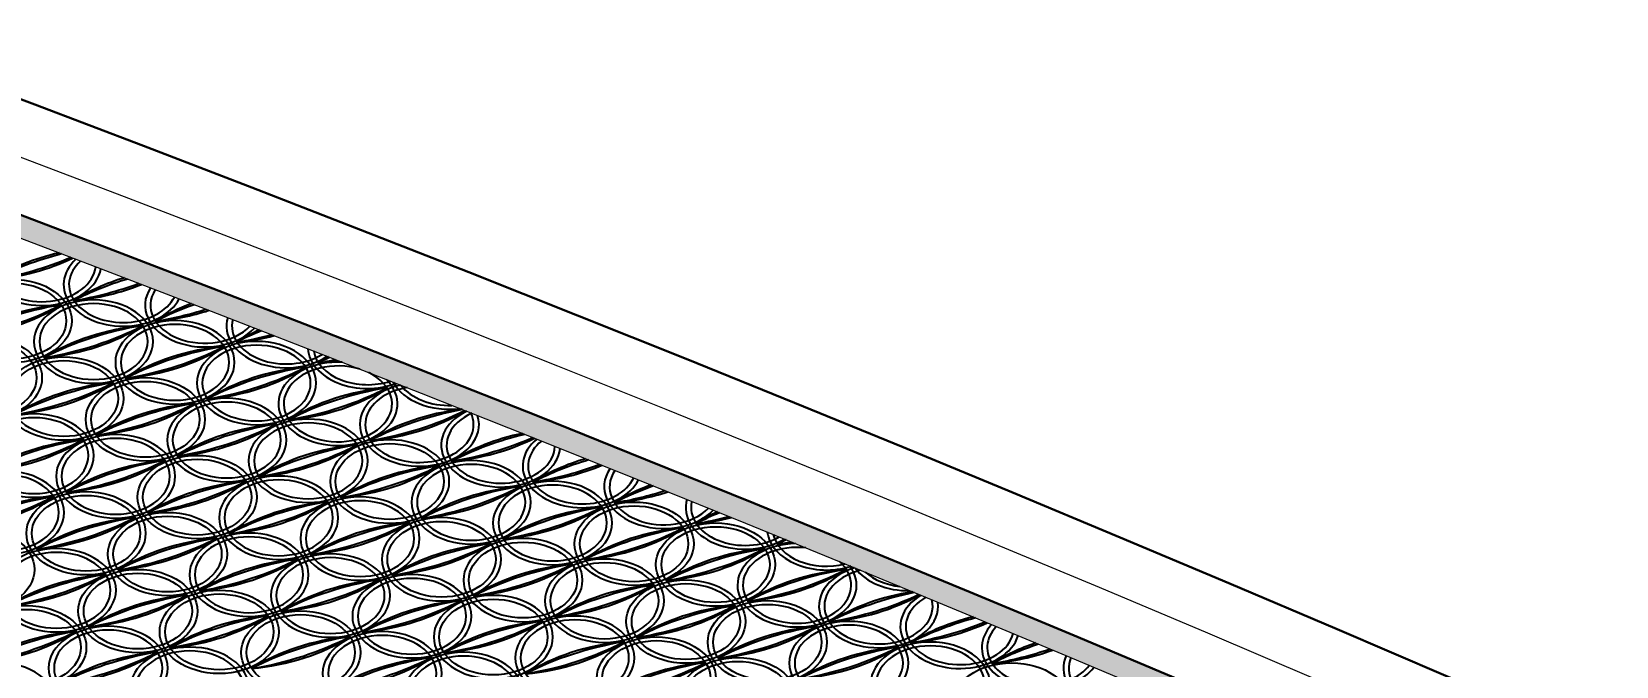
# Model space of a CAD drawing. Extents: x -2611510 to 954358, y -247163 to 181535.
# Drawn here: x 364430 to 379053, y 49138 to 54997 of the extents above; entities that cross this region are included whole.
import ezdxf

# ---------------------------------------------------------------- set-up
doc = ezdxf.new("R2010")
doc.units = 0
doc.linetypes.add('CENTER', pattern=[2, 1.25, -0.25, 0.25, -0.25])
doc.layers.get('Defpoints').update_dxf_attribs({"color": 8})
for name, color, linetype, lineweight in [('标注', 3, 'Continuous', 18), ('桥 中心线', 5, 'CENTER', 15), ('桥 构造粗实', 1, 'Continuous', 30)]:
    doc.layers.add(name, color=color, linetype=linetype, lineweight=lineweight)
doc.styles.add('仿宋字', font='仿宋_GB2312.TTF', dxfattribs={"width": 0.7})
doc.dimstyles.new('750', dxfattribs={"dimscale": 0, "dimtxt": 2.5, "dimasz": 1, "dimexe": 1, "dimexo": 1, "dimgap": 0, "dimtad": 0, "dimdec": 0, "dimlfac": 0.1, "dimrnd": 0.1, "dimzin": 12, "dimdsep": 46, "dimtxsty": '仿宋字', "dimblk": 'OBLIQUE', "dimcen": -1, "dimclrd": 256, "dimclre": 256, "dimclrt": 256, "dimadec": 4, "dimazin": 0, "dimtp": 2, "dimtm": 3, "dimtfac": 0.5, "dimtdec": 0, "dimtmove": 2, "dimatfit": 3, "dimldrblk": 'OBLIQUE', "dimfxl": 3, "dimfxlon": 1, "dimtvp": 0.7, "dimtolj": 1, "dimtzin": 12, "dimarcsym": 0})

# ---------------------------------------------------------------- blocks, each defined once
blk = doc.blocks.new('_Oblique')
at = {"color": 0, "linetype": 'ByBlock', "lineweight": -2}
blk.add_line((-0.5, -0.5), (0.5, 0.5), dxfattribs=at)
blk = doc.blocks.new('*D179')
at = {"layer": 'Defpoints', "color": 0}
for p in [(374282, 73637), (374282, 37143), (372282, 36664)]:
    blk.add_point(p, dxfattribs=at)
at = {"layer": '标注', "lineweight": -2}
for p, q in [((372282, 71637), (372282, 74637)), ((374282, 71637), (374282, 74637)), ((372282, 73637), (374282, 73637))]:
    blk.add_line(p, q, dxfattribs=at)
at = {"layer": '标注', "lineweight": -2, "xscale": 1000.0000020837, "yscale": 1000.0000020837, "zscale": 1000.0000020837, "rotation": 180}
blk.add_blockref('_Oblique', (372282, 73637), dxfattribs=at)
at = {"layer": '标注', "lineweight": -2, "xscale": 1000.0000020837, "yscale": 1000.0000020837, "zscale": 1000.0000020837}
blk.add_blockref('_Oblique', (374282, 73637), dxfattribs=at)
at = {"layer": '标注', "insert": (373282, 75826), "char_height": 2500, "attachment_point": 5, "style": '仿宋字'}
blk.add_mtext('\\A1;200', dxfattribs=at)
blk = doc.blocks.new('*D187')
at = {"layer": 'Defpoints', "color": 0}
for p in [(372282, 73637), (353282, 39578), (372282, 36664)]:
    blk.add_point(p, dxfattribs=at)
at = {"layer": '标注', "lineweight": -2}
for p, q in [((353282, 71637), (353282, 74637)), ((372282, 71637), (372282, 74637)), ((353282, 73637), (372282, 73637))]:
    blk.add_line(p, q, dxfattribs=at)
at = {"layer": '标注', "lineweight": -2, "xscale": 1000.0000020837, "yscale": 1000.0000020837, "zscale": 1000.0000020837, "rotation": 180}
blk.add_blockref('_Oblique', (353282, 73637), dxfattribs=at)
at = {"layer": '标注', "lineweight": -2, "xscale": 1000.0000020837, "yscale": 1000.0000020837, "zscale": 1000.0000020837}
blk.add_blockref('_Oblique', (372282, 73637), dxfattribs=at)
at = {"layer": '标注', "insert": (362782, 75302), "char_height": 2500, "attachment_point": 5, "style": '仿宋字'}
blk.add_mtext('\\A1;1900', dxfattribs=at)
blk = doc.blocks.new('2121212')
at = {"color": 8}
for centre, major_axis, start_param, end_param in [((-9447, 13814), (550, 0), 2.26446, 6.164335), ((-9447, 13814), (500, 0), 2.224264, 6.204904), ((-8761, 12785), (-1697, 0), -1.256739, -0.835323), ((-8409, 12256), (-2505, 0), -1.223755, -0.933532), ((-10484, 15371), (-2505, 0), 1.806196, 2.118738), ((-10132, 14842), (-1697, 0), 1.707987, 2.179181), ((-8695, 13622), (-550, 0), 5.630011, 9.075133), ((-8695, 13622), (-500, 0), 5.614328, 9.09054), ((-8010, 12594), (1697, 0), 1.978232, 2.30627), ((-7657, 12065), (-2505, 0), -1.161386, -0.933532), ((-9732, 15180), (2505, 0), -1.335396, -1.079422), ((-9380, 14651), (1697, 0), -1.433605, -1.043715), ((-8968, 13096), (-550, 0), 3.141593, 9.424778), ((-7943, 13431), (-550, 0), 5.850878, 8.84813), ((-7943, 13431), (-500, 0), 5.857893, 8.841136), ((-9035, 12259), (-1697, 0), -1.433605, -0.835323), ((-8683, 11730), (-2505, 0), -1.335396, -0.933532), ((-10405, 14316), (1697, 0), -1.433605, -0.835323), ((-10758, 14845), (-2505, 0), 1.806196, 2.208061), ((-8968, 13096), (-500, 0), 3.141593, 9.424778), ((-7258, 12402), (1697, 0), 2.066511, 2.30627), ((-6906, 11873), (-2505, 0), -1.101091, -0.933532), ((-8980, 14988), (2505, 0), -1.335396, -1.138796), ((-8628, 14459), (1697, 0), -1.433605, -1.13019), ((-7191, 13239), (-550, 0), 6.07925, 8.613783), ((-8283, 12067), (1697, 0), 1.707987, 2.30627), ((-7931, 11539), (-2505, 0), -1.335396, -0.933532), ((-9654, 14125), (-1697, 0), 1.707987, 2.30627), ((-10006, 14653), (-2505, 0), 1.806196, 2.208061), ((-8217, 12904), (-550, 0), 3.141593, 9.424778), ((-8217, 12904), (-500, 0), 3.141593, 9.424778), ((-7191, 13239), (500, 0), 2.969068, 5.441137), ((-6506, 12211), (1697, 0), 2.151741, 2.30627), ((-6154, 11682), (-2505, 0), -1.041934, -0.933532), ((-7531, 11876), (1697, 0), 1.707987, 2.30627), ((-7179, 11347), (-2505, 0), -1.335396, -0.933532), ((-8902, 13933), (-1697, 0), 1.707987, 2.30627), ((-9254, 14462), (2505, 0), -1.335396, -0.933532), ((-7465, 12713), (-550, 0), 3.141593, 9.424778), ((-7465, 12713), (-500, 0), 3.141593, 9.424778), ((-8229, 14796), (-2505, 0), 1.806196, 1.939089), ((-7876, 14268), (1697, 0), -1.433605, -1.224787), ((-6440, 13048), (-550, 0), 6.3312, 8.354657), ((-6713, 12521), (-550, 0), 4.63987, 10.045471), ((-6713, 12521), (500, 0), 1.151257, 7.250899), ((-6440, 13048), (500, 0), 3.252938, 5.149217), ((-5754, 12019), (1697, 0), 2.234193, 2.30627), ((-5402, 11490), (-2505, 0), -0.984201, -0.933532), ((-7477, 14605), (2505, 0), -1.335396, -1.270389), ((-7125, 14076), (-1697, 0), 1.707987, 1.81262), ((-6780, 11684), (1697, 0), 1.707987, 2.30627), ((-6427, 11156), (-2505, 0), -1.335396, -0.933532), ((-8150, 13741), (-1697, 0), 1.707987, 2.30627), ((-8502, 14270), (-2505, 0), 1.806196, 2.208061), ((-8557, 11541), (1697, 0), 1.707987, 2.30627), ((-8205, 11012), (-2505, 0), -1.335396, -0.933532), ((-9927, 13598), (1697, 0), -1.433605, -0.835323), ((-10279, 14127), (-2505, 0), 1.806196, 2.208061), ((-6028, 11493), (1697, 0), 1.707987, 2.30627), ((-5676, 10964), (-2505, 0), -1.335396, -0.933532), ((-7398, 13550), (1697, 0), -1.433605, -0.835323), ((-7751, 14079), (2505, 0), -1.335396, -0.933532), ((-5961, 12330), (-550, 0), 5.037253, 9.641579), ((-5961, 12330), (-500, 0), 4.942755, 9.735651), ((-5688, 12856), (-550, 0), 6.643128, 8.037037), ((-5688, 12856), (-500, 0), 6.772207, 7.907734), ((-7805, 11350), (-1697, 0), -1.433605, -0.835323), ((-7453, 10821), (-2505, 0), -1.335396, -0.933532), ((-9175, 13407), (-1697, 0), 1.707987, 2.30627), ((-9528, 13936), (-2505, 0), 1.806196, 2.208061), ((-7739, 12187), (-550, 0), 3.141593, 9.424778), ((-7739, 12187), (-500, 0), 3.141593, 9.424778), ((-5276, 11301), (1697, 0), 1.74539, 2.30627), ((-4924, 10772), (-2505, 0), -1.312578, -0.933532), ((-6999, 13887), (2505, 0), -1.335396, -0.950844), ((-6647, 13358), (-1697, 0), 1.707987, 2.281652), ((-5210, 12138), (550, 0), 2.184179, 6.206131), ((-5210, 12138), (500, 0), 2.136341, 6.25416), ((-9516, 12043), (-550, 0), 3.141593, 9.424778), ((-9516, 12043), (-500, 0), 3.141593, 9.424778), ((-7053, 11158), (1697, 0), 1.707987, 2.30627), ((-6701, 10629), (-2505, 0), -1.335396, -0.933532), ((-8424, 13215), (1697, 0), -1.433605, -0.835323), ((-8776, 13744), (2505, 0), -1.335396, -0.933532), ((-6987, 11995), (-550, 0), 3.141593, 9.424778), ((-6987, 11995), (-500, 0), 3.141593, 9.424778), ((-8830, 11015), (1697, 0), 1.707987, 2.30627), ((-8478, 10486), (-2505, 0), -1.335396, -0.933532), ((-10201, 13072), (-1697, 0), 1.707987, 2.30627), ((-10553, 13601), (2505, 0), -1.335396, -0.933532), ((-8764, 11852), (-550, 0), 3.141593, 9.424778), ((-8764, 11852), (-500, 0), 3.141593, 9.424778), ((-6302, 10967), (1697, 0), 1.707987, 2.30627), ((-5949, 10438), (-2505, 0), -1.335396, -0.933532), ((-7672, 13024), (-1697, 0), 1.707987, 2.30627), ((-8024, 13553), (-2505, 0), 1.806196, 2.208061), ((-6235, 11804), (-550, 0), 3.141593, 9.424778), ((-4524, 11110), (-1697, 0), -1.281099, -0.835323), ((-4172, 10581), (2505, 0), 1.90215, 2.208061), ((-6247, 13696), (-2505, 0), 1.806196, 2.131393), ((-5895, 13167), (-1697, 0), 1.707987, 2.197006), ((-4458, 11947), (550, 0), 2.439312, 5.944966), ((-4458, 11947), (500, 0), 2.420868, 5.963503), ((-8079, 10823), (-1697, 0), -1.433605, -0.835323), ((-7726, 10295), (-2505, 0), -1.335396, -0.933532), ((-9449, 12881), (1697, 0), -1.433605, -0.835323), ((-9801, 13409), (-2505, 0), 1.806196, 2.208061), ((-5483, 11612), (-550, 0), 3.141593, 9.424778), ((-3773, 10918), (-1697, 0), -1.175579, -0.835323), ((-3420, 10389), (-2505, 0), -1.169356, -0.933532), ((-9789, 11517), (-550, 0), 3.141593, 9.424778), ((-9789, 11517), (-500, 0), 3.141593, 9.424778), ((-7260, 11469), (-550, 0), 3.141593, 9.424778), ((-5550, 10775), (1697, 0), 1.707987, 2.30627), ((-5198, 10246), (-2505, 0), -1.335396, -0.933532), ((-6920, 12832), (-1697, 0), 1.707987, 2.30627), ((-7272, 13361), (-2505, 0), 1.806196, 2.208061), ((-5483, 11612), (-500, 0), 3.141593, 9.424778), ((-5495, 13504), (-2505, 0), 1.806196, 2.068667), ((-5143, 12975), (-1697, 0), 1.707987, 2.106935), ((-3706, 11755), (550, 0), 2.68808, 5.689798), ((-3706, 11755), (500, 0), 2.694761, 5.682909), ((-7327, 10632), (1697, 0), 1.707987, 2.30627), ((-6975, 10103), (-2505, 0), -1.335396, -0.933532), ((-8697, 12689), (-1697, 0), 1.707987, 2.30627), ((-9050, 13218), (-2505, 0), 1.806196, 2.208061), ((-7260, 11469), (-500, 0), 3.141593, 9.424778), ((-4798, 10583), (1697, 0), 1.707987, 2.30627), ((-4446, 10055), (-2505, 0), -1.335396, -0.933532), ((-6168, 12641), (-1697, 0), 1.707987, 2.30627), ((-6521, 13169), (2505, 0), -1.335396, -0.933532), ((-4732, 11421), (-550, 0), 3.141593, 9.424778), ((-4732, 11421), (-500, 0), 3.141593, 9.424778), ((-3021, 10727), (1697, 0), 2.064225, 2.30627), ((-2669, 10198), (-2505, 0), -1.102358, -0.933532), ((-4744, 13313), (2505, 0), -1.335396, -1.138817), ((-4391, 12784), (-1697, 0), 1.707987, 2.010978), ((-9104, 10489), (1697, 0), 1.707987, 2.30627), ((-8752, 9960), (-2505, 0), -1.335396, -0.933532), ((-10474, 12546), (-1697, 0), 1.707987, 2.30627), ((-10827, 13075), (2505, 0), -1.335396, -0.933532), ((-6575, 10440), (1697, 0), 1.707987, 2.30627), ((-6223, 9912), (-2505, 0), -1.335396, -0.933532), ((-7946, 12497), (1697, 0), -1.433605, -0.835323), ((-8298, 13026), (2505, 0), -1.335396, -0.933532), ((-6509, 11277), (-550, 0), 3.141593, 9.424778), ((-6509, 11277), (-500, 0), 3.141593, 9.424778), ((-4046, 10392), (1697, 0), 1.707987, 2.30627), ((-3694, 9863), (-2505, 0), -1.335396, -0.933532), ((-5417, 12449), (-1697, 0), 1.707987, 2.30627), ((-5769, 12978), (2505, 0), -1.335396, -0.933532), ((-2954, 11564), (-550, 0), 6.087206, 8.568036), ((-2954, 11564), (-500, 0), 6.121513, 8.533831), ((-8352, 10297), (1697, 0), 1.707987, 2.30627), ((-8000, 9768), (-2505, 0), -1.335396, -0.933532), ((-9723, 12354), (-1697, 0), 1.707987, 2.30627), ((-10075, 12883), (-2505, 0), 1.806196, 2.208061), ((-5823, 10249), (-1697, 0), -1.433605, -0.835323), ((-5471, 9720), (2505, 0), 1.806196, 2.208061), ((-7194, 12306), (1697, 0), -1.433605, -0.835323), ((-7546, 12835), (2505, 0), -1.335396, -0.933532), ((-5757, 11086), (-550, 0), 3.141593, 9.424778), ((-2269, 10535), (1697, 0), 2.158391, 2.30627), ((-1917, 10006), (-2505, 0), -1.037121, -0.933532), ((-3992, 13121), (-2505, 0), 1.806196, 1.932746), ((-3640, 12592), (-1697, 0), 1.707987, 1.906844), ((-7601, 10106), (-1697, 0), -1.433605, -0.835323), ((-7248, 9577), (-2505, 0), -1.335396, -0.933532), ((-8971, 12163), (1697, 0), -1.433605, -0.835323), ((-9323, 12692), (-2505, 0), 1.806196, 2.208061), ((-7534, 10943), (-550, 0), 3.141593, 9.424778), ((-7534, 10943), (-500, 0), 3.141593, 9.424778), ((-5005, 10894), (-550, 0), 3.141593, 9.424778), ((-3295, 10200), (-1697, 0), -1.433605, -0.835323), ((-2942, 9672), (-2505, 0), -1.335396, -0.933532), ((-4665, 12258), (-1697, 0), 1.707987, 2.30627), ((-5017, 12786), (-2505, 0), 1.806196, 2.208061), ((-2203, 11372), (550, 0), 3.234044, 5.132722), ((-2203, 11372), (500, 0), 3.307662, 5.059105), ((-1517, 10344), (-1697, 0), -0.892054, -0.835323), ((-1165, 9815), (-2505, 0), -0.973351, -0.933532), ((-9311, 10800), (-550, 0), 3.141593, 9.424778), ((-9311, 10800), (-500, 0), 3.141593, 9.424778), ((-6782, 10751), (-550, 0), 3.141593, 9.424778), ((-5072, 10057), (1697, 0), 1.707987, 2.30627), ((-4719, 9528), (-2505, 0), -1.335396, -0.933532), ((-6442, 12114), (1697, 0), -1.433605, -0.835323), ((-6794, 12643), (-2505, 0), 1.806196, 2.208061), ((-2543, 10009), (-1697, 0), -1.433605, -0.835323), ((-2191, 9480), (-2505, 0), -1.335396, -0.933532), ((-3913, 12066), (-1697, 0), 1.707987, 2.30627), ((-4265, 12595), (2505, 0), -1.335396, -0.933532), ((-2476, 10846), (-550, 0), 4.740392, 9.90956), ((-2476, 10846), (-500, 0), 4.549501, 10.100451), ((-3240, 12930), (-2505, 0), 1.806196, 1.857283), ((-2888, 12401), (1697, 0), -1.433605, -1.351142), ((-6849, 9914), (-1697, 0), -1.433605, -0.835323), ((-6497, 9385), (-2505, 0), -1.335396, -0.933532), ((-8219, 11971), (-1697, 0), 1.707987, 2.30627), ((-8571, 12500), (-2505, 0), 1.806196, 2.208061), ((-6782, 10751), (-500, 0), 3.141593, 9.424778), ((-4320, 9866), (1697, 0), 1.707987, 2.30627), ((-3968, 9337), (-2505, 0), -1.335396, -0.933532), ((-5690, 11923), (-1697, 0), 1.707987, 2.30627), ((-6043, 12452), (2505, 0), -1.335396, -0.933532), ((-4253, 10703), (-550, 0), 3.141593, 9.424778), ((-4253, 10703), (-500, 0), 3.141593, 9.424778), ((-1791, 9817), (1697, 0), 1.707987, 2.30627), ((-1439, 9289), (-2505, 0), -1.335396, -0.933532), ((-3161, 11875), (1697, 0), -1.433605, -0.835323), ((-3514, 12403), (-2505, 0), 1.806196, 2.208061), ((-1724, 10654), (550, 0), 1.983456, 6.374575), ((-1724, 10654), (500, 0), 1.909294, 6.448737), ((-1451, 11181), (-550, 0), 6.756387, 7.884829), ((-8626, 9771), (1697, 0), 1.707987, 2.30627), ((-8274, 9242), (-2505, 0), -1.335396, -0.933532), ((-9996, 11828), (-1697, 0), 1.707987, 2.30627), ((-10349, 12357), (2505, 0), -1.335396, -0.933532), ((-6097, 9723), (1697, 0), 1.707987, 2.30627), ((-5745, 9194), (-2505, 0), -1.335396, -0.933532), ((-7467, 11780), (-1697, 0), 1.707987, 2.30627), ((-7820, 12309), (2505, 0), -1.335396, -0.933532), ((-6030, 10560), (-550, 0), 3.141593, 9.424778), ((-6030, 10560), (-500, 0), 3.141593, 9.424778), ((-3568, 9674), (-1697, 0), -1.433605, -0.835323), ((-3216, 9145), (2505, 0), 1.806196, 2.208061), ((-4939, 11731), (-1697, 0), 1.707987, 2.30627), ((-5291, 12260), (2505, 0), -1.335396, -0.933532), ((-1451, 11181), (-500, 0), 6.942883, 7.698334), ((-7874, 9579), (1697, 0), 1.707987, 2.30627), ((-7522, 9051), (-2505, 0), -1.335396, -0.933532), ((-9245, 11637), (-1697, 0), 1.707987, 2.30627), ((-9597, 12165), (-2505, 0), 1.806196, 2.208061), ((-5345, 9531), (1697, 0), 1.707987, 2.30627), ((-4993, 9002), (-2505, 0), -1.335396, -0.933532), ((-6716, 11588), (-1697, 0), 1.707987, 2.30627), ((-7068, 12117), (-2505, 0), 1.806196, 2.208061), ((-5279, 10368), (-550, 0), 3.141593, 9.424778), ((-1039, 9626), (-1697, 0), -1.351747, -0.835323), ((-687, 9097), (-2505, 0), -1.284653, -0.933532), ((-2762, 12212), (-2505, 0), 1.806196, 2.168425), ((-2410, 11683), (-1697, 0), 1.707987, 2.249775), ((-973, 10463), (550, 0), 2.284245, 6.068741), ((-973, 10463), (500, 0), 2.250467, 6.10244), ((-7122, 9388), (1697, 0), 1.707987, 2.30627), ((-6770, 8859), (-2505, 0), -1.335396, -0.933532), ((-8493, 11445), (1697, 0), -1.433605, -0.835323), ((-8845, 11974), (-2505, 0), 1.806196, 2.208061), ((-4527, 10177), (-550, 0), 3.141593, 9.424778), ((-2816, 9483), (1697, 0), 1.707987, 2.30627), ((-2464, 8954), (-2505, 0), -1.335396, -0.933532), ((-4187, 11540), (-1697, 0), 1.707987, 2.30627), ((-4539, 12069), (-2505, 0), 1.806196, 2.208061), ((-288, 9434), (1697, 0), 1.909406, 2.30627), ((65, 8906), (-2505, 0), -1.206958, -0.933532), ((-8900, 9245), (1697, 0), 1.707987, 2.30627), ((-8547, 8716), (-2505, 0), -1.335396, -0.933532), ((-10270, 11302), (1697, 0), -1.433605, -0.835323), ((-10622, 11831), (-2505, 0), 1.806196, 2.208061), ((-8833, 10082), (-550, 0), 3.141593, 9.424778), ((-8833, 10082), (-500, 0), 3.141593, 9.424778), ((-6304, 10033), (-550, 0), 3.141593, 9.424778), ((-6304, 10033), (-500, 0), 3.141593, 9.424778), ((-4594, 9340), (1697, 0), 1.707987, 2.30627), ((-4241, 8811), (-2505, 0), -1.335396, -0.933532), ((-5964, 11397), (1697, 0), -1.433605, -0.835323), ((-6316, 11925), (2505, 0), -1.335396, -0.933532), ((-4527, 10177), (-500, 0), 3.141593, 9.424778), ((-2065, 9291), (1697, 0), 1.707987, 2.30627), ((-1712, 8762), (-2505, 0), -1.335396, -0.933532), ((-3435, 11348), (-1697, 0), 1.707987, 2.30627), ((-3787, 11877), (2505, 0), -1.335396, -0.933532), ((-1998, 10128), (-550, 0), 3.141593, 9.424778), ((-1998, 10128), (-500, 0), 3.141593, 9.424778), ((-2010, 12020), (2505, 0), -1.335396, -1.039405), ((-1658, 11491), (-1697, 0), 1.707987, 2.154927), ((-221, 10271), (-550, 0), 5.700558, 8.929938), ((-221, 10271), (-500, 0), 5.696064, 8.934662), ((-8081, 9890), (-550, 0), 3.141593, 9.424778), ((-8081, 9890), (-500, 0), 3.141593, 9.424778), ((-6371, 9196), (-1697, 0), -1.433605, -0.835323), ((-6018, 8668), (-2505, 0), -1.335396, -0.933532), ((-7741, 11253), (-1697, 0), 1.707987, 2.30627), ((-8093, 11782), (-2505, 0), 1.806196, 2.208061), ((-3842, 9148), (1697, 0), 1.707987, 2.30627), ((-3490, 8619), (-2505, 0), -1.335396, -0.933532), ((-5212, 11205), (-1697, 0), 1.707987, 2.30627), ((-5564, 11734), (2505, 0), -1.335396, -0.933532), ((-1313, 9100), (1697, 0), 1.707987, 2.30627), ((-961, 8571), (-2505, 0), -1.335396, -0.933532), ((-2683, 11157), (-1697, 0), 1.707987, 2.30627), ((-3036, 11686), (2505, 0), -1.335396, -0.933532), ((-1246, 9937), (-550, 0), 3.141593, 9.424778), ((-1246, 9937), (-500, 0), 3.141593, 9.424778), ((464, 9243), (1697, 0), 2.019653, 2.30627), ((816, 8714), (-2505, 0), -1.132712, -0.933532), ((-1258, 11829), (2505, 0), -1.335396, -1.109096), ((-906, 11300), (-1697, 0), 1.707987, 2.05416), ((-9858, 9747), (-550, 0), 3.141593, 9.424778), ((-8148, 9053), (1697, 0), 1.707987, 2.30627), ((-7796, 8524), (-2505, 0), -1.335396, -0.933532), ((-9518, 11110), (-1697, 0), 1.707987, 2.30627), ((-9870, 11639), (2505, 0), -1.335396, -0.933532), ((-5619, 9005), (1697, 0), 1.707987, 2.30627), ((-5267, 8476), (-2505, 0), -1.335396, -0.933532), ((-6989, 11062), (1697, 0), -1.433605, -0.835323), ((-7342, 11591), (2505, 0), -1.335396, -0.933532), ((-5552, 9842), (-550, 0), 3.141593, 9.424778), ((-5552, 9842), (-500, 0), 3.141593, 9.424778), ((-3090, 8956), (-1697, 0), -1.433605, -0.835323), ((-2738, 8428), (2505, 0), 1.806196, 2.208061), ((-4460, 11014), (-1697, 0), 1.707987, 2.30627), ((-4813, 11542), (-2505, 0), 1.806196, 2.208061), ((531, 10080), (-550, 0), 5.975372, 8.648841), ((531, 10080), (-500, 0), 5.998935, 8.624945)]:
    blk.add_ellipse(centre, major_axis=major_axis, ratio=0.7, start_param=start_param, end_param=end_param, dxfattribs=at)
for centre, major_axis in [((-9720, 13287), (550, 0)), ((-9720, 13287), (500, 0)), ((-9994, 12761), (550, 0)), ((-9994, 12761), (500, 0)), ((-9242, 12570), (550, 0)), ((-9242, 12570), (500, 0)), ((-8490, 12378), (550, 0)), ((-8490, 12378), (500, 0)), ((-6235, 11804), (500, 0)), ((-8012, 11660), (550, 0)), ((-8012, 11660), (500, 0)), ((-9038, 11326), (550, 0)), ((-9038, 11326), (500, 0)), ((-3980, 11229), (550, 0)), ((-3980, 11229), (500, 0)), ((-8286, 11134), (550, 0)), ((-8286, 11134), (500, 0)), ((-5757, 11086), (500, 0)), ((-3228, 11037), (550, 0)), ((-3228, 11037), (500, 0)), ((-10063, 10991), (550, 0)), ((-5005, 10894), (500, 0)), ((-8559, 10608), (550, 0)), ((-8559, 10608), (500, 0)), ((-3502, 10511), (550, 0)), ((-3502, 10511), (500, 0)), ((-7808, 10416), (550, 0)), ((-7808, 10416), (500, 0)), ((-5279, 10368), (500, 0)), ((-2750, 10320), (550, 0)), ((-2750, 10320), (500, 0)), ((-9585, 10273), (550, 0)), ((-9585, 10273), (500, 0)), ((-7056, 10225), (550, 0)), ((-7056, 10225), (500, 0)), ((-3775, 9985), (550, 0)), ((-3775, 9985), (500, 0)), ((-3023, 9793), (550, 0)), ((-3023, 9793), (500, 0)), ((-495, 9745), (550, 0))]:
    blk.add_ellipse(centre, major_axis=major_axis, ratio=0.7, dxfattribs=at)
blk = doc.blocks.new('*D348')
at = {"layer": 'Defpoints', "color": 0}
for p in [(374282, 83145), (170282, 72375), (374282, 37143)]:
    blk.add_point(p, dxfattribs=at)
at = {"layer": '标注', "lineweight": -2}
for p, q in [((170282, 81145), (170282, 84145)), ((374282, 81145), (374282, 84145)), ((170282, 83145), (374282, 83145))]:
    blk.add_line(p, q, dxfattribs=at)
at = {"layer": '标注', "lineweight": -2, "xscale": 1000.0000020837, "yscale": 1000.0000020837, "zscale": 1000.0000020837, "rotation": 180}
blk.add_blockref('_Oblique', (170282, 83145), dxfattribs=at)
at = {"layer": '标注', "lineweight": -2, "xscale": 1000.0000020837, "yscale": 1000.0000020837, "zscale": 1000.0000020837}
blk.add_blockref('_Oblique', (374282, 83145), dxfattribs=at)
at = {"layer": '标注', "insert": (272282, 84810), "char_height": 2500, "attachment_point": 5, "style": '仿宋字'}
blk.add_mtext('\\A1;20400', dxfattribs=at)

msp = doc.modelspace()

# ---------------------------------------------------------------- hatches: boundary and pattern name
h = msp.add_hatch(color=8)
h.paths.add_polyline_path([(371093, 50643.9), (370094.6, 51048.3), (369096.2, 51448.7), (368097.9, 51844.9), (367099.5, 52237), (366101.2, 52625), (365102.9, 53008.9), (364104.6, 53388.6), (363106.2, 53764.3), (362107.9, 54135.9), (361109.6, 54503.3), (360111.3, 54866.7), (359113.1, 55225.9), (358114.8, 55581), (357116.5, 55932.1), (356118.2, 56279), (355120, 56621.8), (354121.7, 56960.5), (353123.5, 57295.1), (352125.2, 57625.6), (351127, 57952), (350128.8, 58274.2), (349130.6, 58592.4), (348132.3, 58906.4), (347134.1, 59216.4), (346135.9, 59522.2), (345137.7, 59824), (344139.5, 60121.6), (343141.4, 60415.1), (342143.2, 60704.5), (341145, 60989.8), (340146.8, 61271), (339148.7, 61548.1), (338150.5, 61821.1), (337152.4, 62090), (336154.2, 62354.8), (335156.1, 62615.4), (334158, 62872), (333159.8, 63124.4), (332161.7, 63372.8), (331163.6, 63617), (330165.5, 63857.2), (329167.4, 64093.2), (328169.3, 64325.1), (327171.2, 64552.9), (326173.1, 64776.6), (325175, 64996.2), (324176.9, 65211.7), (323178.9, 65423.1), (322180.8, 65630.4), (321182.7, 65833.6), (320184.7, 66032.7), (319186.6, 66227.7), (318188.6, 66418.5), (317190.5, 66605.3), (316192.5, 66787.9), (315194.4, 66966.5), (315151.7, 66973.9, 0.9565873), (314979.3, 66193.5), (315281.5, 66112.6), (316281.5, 65838.2), (317281.5, 65557.3), (318281.5, 65269.9), (319281.5, 64976), (320281.5, 64675.6), (321281.5, 64368.8), (322281.5, 64055.4), (323281.5, 63735.6), (324281.5, 63409.3), (325281.5, 63076.5), (326281.5, 62737.2), (327281.5, 62391.4), (328281.5, 62039.2), (329281.5, 61680.4), (330281.5, 61315.2), (331281.5, 60943.5), (332281.5, 60565.4), (333281.5, 60180.7), (334281.5, 59789.6), (335281.5, 59392), (336281.5, 58987.9), (337281.5, 58577.3), (338281.5, 58160.3), (339281.5, 57736.7), (340281.5, 57306.7), (341281.5, 56870.3), (342281.5, 56427.3), (343281.5, 55977.9), (344281.5, 55522), (345281.5, 55059.6), (346281.5, 54590.8), (347281.5, 54115.5), (348281.5, 53633.7), (349281.5, 53145.4), (350281.5, 52650.7), (351281.5, 52149.5), (352281.5, 51641.8), (353281.5, 51127.7), (354281.5, 50607), (355281.5, 50080), (356281.5, 49546.4), (357281.5, 49006.4), (358281.5, 48459.9), (359281.5, 47906.9), (360281.5, 47347.5), (361281.5, 46781.6), (362281.5, 46209.2), (363281.5, 45630.4), (364281.5, 45045.1), (365281.5, 44453.4), (366281.5, 43855.1), (367281.5, 43250.4), (368281.5, 42639.3), (369281.5, 42021.6), (370281.5, 41397.5), (371281.5, 40767), (371571, 40582.6), (392348.5, 40217.3, 0.7232141), (392599.1, 40934.5), (392060.2, 41201.6), (391061.7, 41692.3), (390063.2, 42178.9), (389064.7, 42661.5), (388066.2, 43139.9), (387067.7, 43614.1), (386069.2, 44084.3), (385070.8, 44550.4), (384072.3, 45012.4), (383073.9, 45470.2), (382075.4, 45924), (381077, 46373.6), (380078.5, 46819.1), (379080.1, 47260.5), (378081.7, 47697.8), (377083.3, 48131), (376084.9, 48560.1), (375086.5, 48985.1), (374088.1, 49405.9), (373089.7, 49822.7), (372091.3, 50235.4)])
h.paths.add_polyline_path([(371017.5, 50458.7), (372015.3, 50050.4), (373013, 49638), (374010.7, 49221.5), (375008.5, 48800.9), (376006.2, 48376.2), (377004, 47947.4), (378001.8, 47514.5), (378999.6, 47077.5), (379997.4, 46636.3), (380995.2, 46191.1), (381993, 45741.7), (382990.8, 45288.3), (383988.6, 44830.7), (384986.5, 44369), (385984.3, 43903.2), (386982.2, 43433.3), (387980.1, 42959.3), (388978, 42481.2), (389975.9, 41999), (390973.8, 41512.7), (391971.7, 41022.2), (392489.8, 40765.5, -0.692809), (392352, 40417.3), (371630.9, 40781.6), (371388.6, 40935.9), (370387.8, 41567), (369387, 42191.5), (368386.2, 42809.7), (367385.4, 43421.3), (366384.6, 44026.5), (365383.8, 44625.2), (364382.9, 45217.5), (363382.1, 45803.3), (362381.3, 46382.6), (361380.4, 46955.4), (360379.6, 47521.8), (359378.7, 48081.7), (358377.8, 48635.2), (357377, 49182.1), (356376.1, 49722.6), (355375.2, 50256.7), (354374.3, 50784.2), (353373.4, 51305.3), (352372.5, 51819.9), (351371.6, 52328.1), (350370.7, 52829.7), (349369.7, 53324.9), (348368.8, 53813.6), (347367.8, 54295.9), (346366.9, 54771.6), (345365.9, 55240.9), (344365, 55703.8), (343364, 56160.1), (342363, 56610), (341362, 57053.3), (340361, 57490.3), (339360, 57920.7), (338359, 58344.6), (337358, 58762.1), (336356.9, 59173.1), (335355.9, 59577.6), (334354.9, 59975.6), (333353.8, 60367.2), (332352.8, 60752.2), (331351.7, 61130.8), (330350.6, 61502.9), (329349.6, 61868.5), (328348.5, 62227.6), (327347.4, 62580.2), (326346.3, 62926.4), (325345.2, 63266.1), (324344.1, 63599.2), (323343, 63925.9), (322341.9, 64246.1), (321340.7, 64559.8), (320339.6, 64867), (319338.5, 65167.7), (318337.3, 65461.9), (317336.2, 65749.7), (316335, 66030.9), (315333.8, 66305.6), (315031.1, 66386.7, -0.9565873), (315117.3, 66776.9), (315159.6, 66769.5), (316156.9, 66591.1), (317154.1, 66408.6), (318151.4, 66222), (319148.7, 66031.3), (320145.9, 65836.5), (321143.2, 65637.5), (322140.5, 65434.5), (323137.8, 65227.4), (324135.1, 65016.2), (325132.4, 64800.8), (326129.7, 64581.4), (327127.1, 64357.9), (328124.4, 64130.2), (329121.7, 63898.5), (330119.1, 63662.6), (331116.4, 63422.7), (332113.8, 63178.6), (333111.2, 62930.4), (334108.5, 62678.2), (335105.9, 62421.8), (336103.3, 62161.3), (337100.7, 61896.8), (338098.1, 61628.1), (339095.5, 61355.3), (340093, 61078.4), (341090.4, 60797.4), (342087.8, 60512.3), (343085.3, 60223.1), (344082.8, 59929.8), (345080.2, 59632.4), (346077.7, 59330.9), (347075.2, 59025.3), (348072.7, 58715.5), (349070.2, 58401.7), (350067.7, 58083.8), (351065.2, 57761.7), (352062.7, 57435.6), (353060.3, 57105.3), (354057.8, 56771), (355055.4, 56432.5), (356052.9, 56090), (357050.5, 55743.3), (358048.1, 55392.5), (359045.7, 55037.6), (360043.3, 54678.6), (361040.9, 54315.5), (362038.5, 53948.3), (363036.1, 53577), (364033.8, 53201.6), (365031.4, 52822.1), (366029.1, 52438.4), (367026.8, 52050.7), (368024.4, 51658.8), (369022.1, 51262.9), (370019.8, 50862.8)], flags=16)

# ---------------------------------------------------------------- linework, layer by layer
at = {"layer": '桥 中心线', "color": 8, "ltscale": 3000}
msp.add_lwpolyline([(364281.5, 53856.3), (365281.5, 53475.9), (366281.5, 53091.3), (367281.5, 52702.7), (368281.5, 52309.9), (369281.5, 51913.1), (370281.5, 51512.1), (371281.5, 51107), (372281.5, 50697.8), (373281.5, 50284.5), (374281.5, 49867), (375281.5, 49445.5), (376281.5, 49019.8), (377281.5, 48590), (378281.5, 48156.2), (379281.5, 47718.2), (380281.5, 47276.1), (381281.5, 46829.8), (382281.5, 46379.5), (383281.5, 45925.1), (384281.5, 45466.5), (385281.5, 45003.8), (386281.5, 44537), (387281.5, 44066.1)], dxfattribs=at)
at = {"layer": '桥 构造粗实'}
for points in [[(363456.8, 54700.9), (364458.4, 54323.9), (365460.1, 53942.9), (366461.8, 53557.7), (367463.5, 53168.4), (368465.1, 52775), (369466.8, 52377.5), (370468.4, 51975.8), (371470, 51570.1), (372471.7, 51160.2), (373473.3, 50746.2), (374474.9, 50328.1), (375476.5, 49905.9), (376478.1, 49479.5), (377479.7, 49049.1), (378481.3, 48614.5), (379482.9, 48175.8)], [(364104.6, 53388.6), (365102.9, 53008.9), (366101.2, 52625), (367099.5, 52237), (368097.9, 51844.9), (369096.2, 51448.7), (370094.6, 51048.3), (371093, 50643.9), (372091.3, 50235.4), (373089.7, 49822.7), (374088.1, 49405.9), (375086.5, 48985.1), (376084.9, 48560.1), (377083.3, 48131), (378081.7, 47697.8), (379080.1, 47260.5), (380078.5, 46819.1), (381077, 46373.6), (382075.4, 45924), (383073.9, 45470.2), (384072.3, 45012.4), (385070.8, 44550.4), (386069.2, 44084.3), (387067.7, 43614.1)]]:
    msp.add_lwpolyline(points, dxfattribs=at)
at = {"layer": '桥 构造粗实', "color": 252, "lineweight": 15}
msp.add_lwpolyline([(364033.8, 53201.6), (365031.4, 52822.1), (366029.1, 52438.4), (367026.8, 52050.7), (368024.4, 51658.8), (369022.1, 51262.9), (370019.8, 50862.8), (371017.5, 50458.7), (372015.3, 50050.4), (373013, 49638), (374010.7, 49221.5), (375008.5, 48800.9), (376006.2, 48376.2), (377004, 47947.4), (378001.8, 47514.5), (378999.6, 47077.5), (379997.4, 46636.3), (380995.2, 46191.1), (381993, 45741.7), (382990.8, 45288.3), (383988.6, 44830.7), (384986.5, 44369), (385984.3, 43903.2), (386982.2, 43433.3)], dxfattribs=at)

# ---------------------------------------------------------------- block references
msp.add_blockref('2121212', (373968.7, 39039.8))

# ---------------------------------------------------------------- dimensions: what is measured, and where the dimension line sits
at = {"layer": '标注'}
for base, p1, p2, picture, middle in [((374281.5, 83145.3), (170281.5, 72374.9), (374281.5, 37143.4), '*D348', (272281.5, 84810.2)), ((374281.5, 73637.3), (372281.5, 36663.7), (374281.5, 37143.4), '*D179', (373281.5, 75826.5)), ((372281.5, 73637.3), (353281.5, 39578.2), (372281.5, 36663.7), '*D187', (362781.5, 75302.2))]:
    dim = msp.add_linear_dim(base=base, p1=p1, p2=p2, dimstyle='750', override={"dimscale": 1000.000002, "dimfxl": 2}, dxfattribs=at)
    dim.commit()
    dim.dimension.update_dxf_attribs({"geometry": picture, "text_midpoint": middle})

doc.saveas('drawing.dxf')
